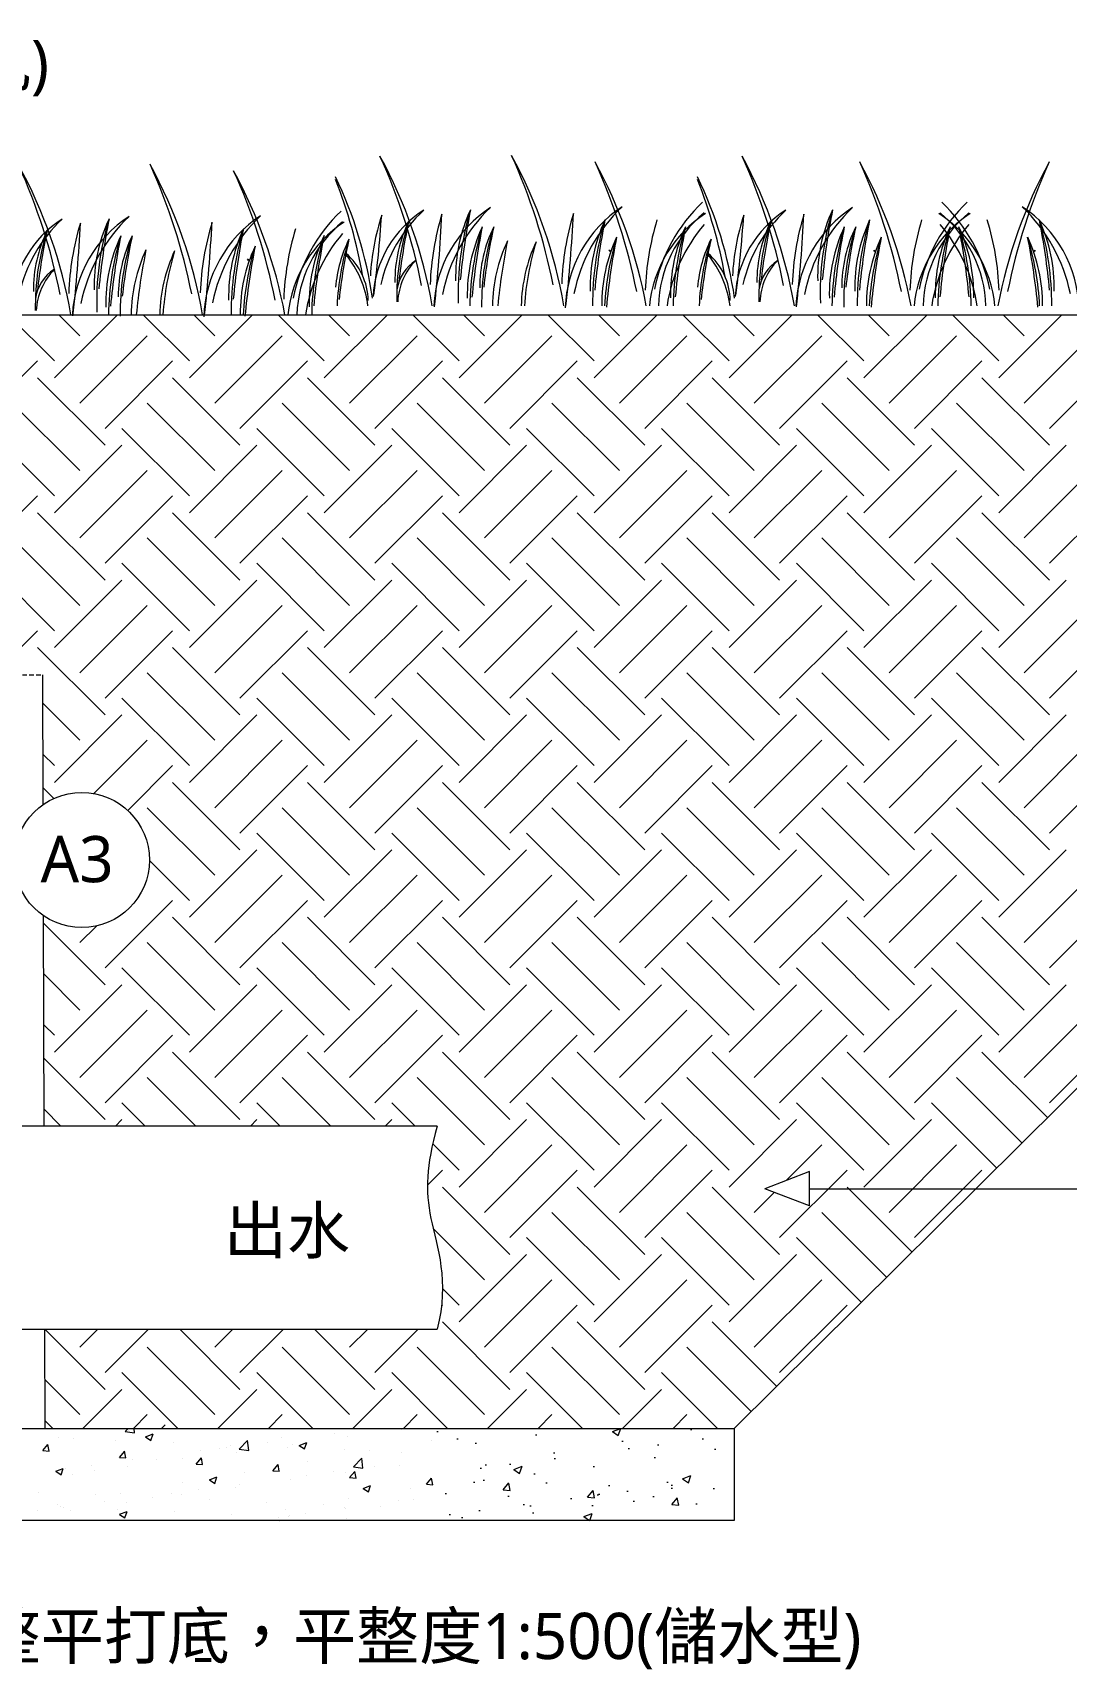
# Model space of a CAD drawing. Header units: millimetres. Extents: x 6388 to 10588, y 8 to 2978.
# Drawn here: x 9367 to 9814, y 514 to 1222 of the extents above; entities that cross this region are included whole.
import ezdxf

# ---------------------------------------------------------------- set-up
doc = ezdxf.new("R2010")
doc.units = ezdxf.units.MM
doc.linetypes.add('JIS_02_2.0', pattern=[3, 2, -1])
doc.styles.add('微軟正黑體-20', font='Microsoft JhengHei.ttf', dxfattribs={"height": 20})

msp = doc.modelspace()

# ---------------------------------------------------------------- hatches: boundary and pattern name
at = {"lineweight": 5}
h = msp.add_hatch(dxfattribs=at)
h.set_pattern_fill('AR-CONC', color=256, scale=0.2)
h.paths.add_polyline_path([(9669.97, 617.92), (9541.62, 617.92), (9541.62, 578.05), (9669.97, 578.05)])

# ---------------------------------------------------------------- linework, layer by layer
for p, q in [((9246.78, 1099.89), (10251.45, 1099.89)), ((9669.97, 617.92), (10155.91, 1099.89)), ((9371.05, 887.88), (9370.86, 944.1)), ((9371.52, 748.73), (9371.21, 839.77)), ((9541.51, 748.73), (9353.53, 748.73)), ((9702.68, 729.08), (9683.3, 721.63)), ((9702.68, 714.18), (9702.68, 729.08)), ((9702.68, 714.18), (9683.3, 721.63)), ((9702.68, 721.63), (10000.07, 721.63)), ((9353.53, 660.88), (9541.51, 660.88)), ((9371.97, 617.92), (9371.82, 660.88)), ((9131.56, 617.92), (9669.97, 617.92)), ((9131.56, 617.92), (9371.97, 617.92)), ((9669.97, 617.92), (9669.97, 578.05)), ((9669.97, 578.05), (9223.01, 578.05))]:
    msp.add_line(p, q, dxfattribs=at)
at = {"linetype": 'Continuous', "lineweight": 5}
for p, q in [((9375.95, 1079.88), (9355.93, 1099.89)), ((9375.95, 1072.58), (9403.26, 1099.89)), ((9386.89, 1090.82), (9377.82, 1099.89)), ((9434.32, 1079.88), (9414.3, 1099.89)), ((9434.32, 1072.58), (9461.63, 1099.89)), ((9445.27, 1090.82), (9436.19, 1099.89)), ((9492.69, 1079.88), (9472.67, 1099.89)), ((9492.69, 1072.58), (9520.01, 1099.89)), ((9503.64, 1090.82), (9494.56, 1099.89)), ((9551.06, 1079.88), (9531.05, 1099.89)), ((9551.06, 1072.58), (9578.38, 1099.89)), ((9562.01, 1090.82), (9552.94, 1099.89)), ((9609.44, 1079.88), (9589.42, 1099.89)), ((9609.44, 1072.58), (9636.75, 1099.89)), ((9620.38, 1090.82), (9611.31, 1099.89)), ((9667.81, 1079.88), (9647.79, 1099.89)), ((9667.81, 1072.58), (9695.12, 1099.89)), ((9678.75, 1090.82), (9669.68, 1099.89)), ((9726.18, 1079.88), (9706.16, 1099.89)), ((9726.18, 1072.58), (9753.49, 1099.89)), ((9737.12, 1090.82), (9728.05, 1099.89)), ((9784.55, 1079.88), (9764.53, 1099.89)), ((9784.55, 1072.58), (9811.86, 1099.89)), ((9795.49, 1090.82), (9786.42, 1099.89)), ((9386.89, 1061.63), (9416.08, 1090.82)), ((9445.27, 1061.63), (9474.45, 1090.82)), ((9503.64, 1061.63), (9532.82, 1090.82)), ((9562.01, 1061.63), (9591.19, 1090.82)), ((9620.38, 1061.63), (9649.57, 1090.82)), ((9678.75, 1061.63), (9707.94, 1090.82)), ((9737.12, 1061.63), (9766.31, 1090.82)), ((9795.49, 1061.63), (9824.68, 1090.82)), ((9339.47, 1050.69), (9368.65, 1079.88)), ((9397.84, 1050.69), (9427.02, 1079.88)), ((9456.21, 1050.69), (9485.4, 1079.88)), ((9514.58, 1050.69), (9543.77, 1079.88)), ((9572.95, 1050.69), (9602.14, 1079.88)), ((9631.32, 1050.69), (9660.51, 1079.88)), ((9689.7, 1050.69), (9718.88, 1079.88)), ((9748.07, 1050.69), (9777.25, 1079.88)), ((9806.44, 1050.69), (9835.63, 1079.88)), ((9397.84, 1043.39), (9368.65, 1072.58)), ((9456.21, 1043.39), (9427.02, 1072.58)), ((9514.58, 1043.39), (9485.4, 1072.58)), ((9572.95, 1043.39), (9543.77, 1072.58)), ((9631.32, 1043.39), (9602.14, 1072.58)), ((9689.7, 1043.39), (9660.51, 1072.58)), ((9748.07, 1043.39), (9718.88, 1072.58)), ((9806.44, 1043.39), (9777.25, 1072.58)), ((9386.89, 1032.45), (9357.71, 1061.63)), ((9445.27, 1032.45), (9416.08, 1061.63)), ((9503.64, 1032.45), (9474.45, 1061.63)), ((9562.01, 1032.45), (9532.82, 1061.63)), ((9620.38, 1032.45), (9591.19, 1061.63)), ((9678.75, 1032.45), (9649.57, 1061.63)), ((9737.12, 1032.45), (9707.94, 1061.63)), ((9795.49, 1032.45), (9766.31, 1061.63)), ((9375.95, 1021.5), (9346.76, 1050.69)), ((9434.32, 1021.5), (9405.13, 1050.69)), ((9492.69, 1021.5), (9463.51, 1050.69)), ((9551.06, 1021.5), (9521.88, 1050.69)), ((9609.44, 1021.5), (9580.25, 1050.69)), ((9667.81, 1021.5), (9638.62, 1050.69)), ((9726.18, 1021.5), (9696.99, 1050.69)), ((9784.55, 1021.5), (9755.36, 1050.69)), ((9375.95, 1014.21), (9405.13, 1043.39)), ((9434.32, 1014.21), (9463.51, 1043.39)), ((9492.69, 1014.21), (9521.88, 1043.39)), ((9551.06, 1014.21), (9580.25, 1043.39)), ((9609.44, 1014.21), (9638.62, 1043.39)), ((9667.81, 1014.21), (9696.99, 1043.39)), ((9726.18, 1014.21), (9755.36, 1043.39)), ((9784.55, 1014.21), (9813.74, 1043.39)), ((9386.89, 1003.26), (9416.08, 1032.45)), ((9445.27, 1003.26), (9474.45, 1032.45)), ((9503.64, 1003.26), (9532.82, 1032.45)), ((9562.01, 1003.26), (9591.19, 1032.45)), ((9620.38, 1003.26), (9649.57, 1032.45)), ((9678.75, 1003.26), (9707.94, 1032.45)), ((9737.12, 1003.26), (9766.31, 1032.45)), ((9795.49, 1003.26), (9824.68, 1032.45)), ((9339.47, 992.32), (9368.65, 1021.5)), ((9397.84, 992.32), (9427.02, 1021.5)), ((9456.21, 992.32), (9485.4, 1021.5)), ((9514.58, 992.32), (9543.77, 1021.5)), ((9572.95, 992.32), (9602.14, 1021.5)), ((9631.32, 992.32), (9660.51, 1021.5)), ((9689.7, 992.32), (9718.88, 1021.5)), ((9748.07, 992.32), (9777.25, 1021.5)), ((9806.44, 992.32), (9835.63, 1021.5)), ((9397.84, 985.02), (9368.65, 1014.21)), ((9456.21, 985.02), (9427.02, 1014.21)), ((9514.58, 985.02), (9485.4, 1014.21)), ((9572.95, 985.02), (9543.77, 1014.21)), ((9631.32, 985.02), (9602.14, 1014.21)), ((9689.7, 985.02), (9660.51, 1014.21)), ((9748.07, 985.02), (9718.88, 1014.21)), ((9806.44, 985.02), (9777.25, 1014.21)), ((9386.89, 974.08), (9357.71, 1003.26)), ((9445.27, 974.08), (9416.08, 1003.26)), ((9503.64, 974.08), (9474.45, 1003.26)), ((9562.01, 974.08), (9532.82, 1003.26)), ((9620.38, 974.08), (9591.19, 1003.26)), ((9678.75, 974.08), (9649.57, 1003.26)), ((9737.12, 974.08), (9707.94, 1003.26)), ((9795.49, 974.08), (9766.31, 1003.26)), ((9375.95, 963.13), (9346.76, 992.32)), ((9434.32, 963.13), (9405.13, 992.32)), ((9492.69, 963.13), (9463.51, 992.32)), ((9551.06, 963.13), (9521.88, 992.32)), ((9609.44, 963.13), (9580.25, 992.32)), ((9667.81, 963.13), (9638.62, 992.32)), ((9726.18, 963.13), (9696.99, 992.32)), ((9784.55, 963.13), (9755.36, 992.32)), ((9375.95, 955.84), (9405.13, 985.02)), ((9434.32, 955.84), (9463.51, 985.02)), ((9492.69, 955.84), (9521.88, 985.02)), ((9551.06, 955.84), (9580.25, 985.02)), ((9609.44, 955.84), (9638.62, 985.02)), ((9667.81, 955.84), (9696.99, 985.02)), ((9726.18, 955.84), (9755.36, 985.02)), ((9784.55, 955.84), (9813.74, 985.02)), ((9386.89, 944.89), (9416.08, 974.08)), ((9445.27, 944.89), (9474.45, 974.08)), ((9503.64, 944.89), (9532.82, 974.08)), ((9562.01, 944.89), (9591.19, 974.08)), ((9620.38, 944.89), (9649.57, 974.08)), ((9678.75, 944.89), (9707.94, 974.08)), ((9737.12, 944.89), (9766.31, 974.08)), ((9795.49, 944.89), (9824.68, 974.08)), ((9349.62, 944.1), (9368.65, 963.13)), ((9397.84, 933.95), (9427.02, 963.13)), ((9456.21, 933.95), (9485.4, 963.13)), ((9514.58, 933.95), (9543.77, 963.13)), ((9572.95, 933.95), (9602.14, 963.13)), ((9631.32, 933.95), (9660.51, 963.13)), ((9689.7, 933.95), (9718.88, 963.13)), ((9748.07, 933.95), (9777.25, 963.13)), ((9806.44, 933.95), (9835.63, 963.13)), ((9397.84, 926.65), (9368.65, 955.84)), ((9456.21, 926.65), (9427.02, 955.84)), ((9514.58, 926.65), (9485.4, 955.84)), ((9572.95, 926.65), (9543.77, 955.84)), ((9631.32, 926.65), (9602.14, 955.84)), ((9689.7, 926.65), (9660.51, 955.84)), ((9748.07, 926.65), (9718.88, 955.84)), ((9806.44, 926.65), (9777.25, 955.84)), ((9445.27, 915.71), (9416.08, 944.89)), ((9503.64, 915.71), (9474.45, 944.89)), ((9562.01, 915.71), (9532.82, 944.89)), ((9620.38, 915.71), (9591.19, 944.89)), ((9678.75, 915.71), (9649.57, 944.89)), ((9737.12, 915.71), (9707.94, 944.89)), ((9795.49, 915.71), (9766.31, 944.89)), ((9386.89, 915.71), (9370.9, 931.7)), ((9434.32, 904.76), (9405.13, 933.95)), ((9492.69, 904.76), (9463.51, 933.95)), ((9551.06, 904.76), (9521.88, 933.95)), ((9609.44, 904.76), (9580.25, 933.95)), ((9667.81, 904.76), (9638.62, 933.95)), ((9726.18, 904.76), (9696.99, 933.95)), ((9784.55, 904.76), (9755.36, 933.95)), ((9375.95, 897.46), (9405.13, 926.65)), ((9434.32, 897.46), (9463.51, 926.65)), ((9492.69, 897.46), (9521.88, 926.65)), ((9551.06, 897.46), (9580.25, 926.65)), ((9609.44, 897.46), (9638.62, 926.65)), ((9667.81, 897.46), (9696.99, 926.65)), ((9726.18, 897.46), (9755.36, 926.65)), ((9784.55, 897.46), (9813.74, 926.65)), ((9393.03, 892.66), (9416.08, 915.71)), ((9445.27, 886.52), (9474.45, 915.71)), ((9503.64, 886.52), (9532.82, 915.71)), ((9562.01, 886.52), (9591.19, 915.71)), ((9620.38, 886.52), (9649.57, 915.71)), ((9678.75, 886.52), (9707.94, 915.71)), ((9737.12, 886.52), (9766.31, 915.71)), ((9795.49, 886.52), (9824.68, 915.71)), ((9375.95, 904.76), (9370.98, 909.73)), ((9407.63, 885.37), (9427.02, 904.76)), ((9456.21, 875.57), (9485.4, 904.76)), ((9514.58, 875.57), (9543.77, 904.76)), ((9572.95, 875.57), (9602.14, 904.76)), ((9631.32, 875.57), (9660.51, 904.76)), ((9689.7, 875.57), (9718.88, 904.76)), ((9748.07, 875.57), (9777.25, 904.76)), ((9806.44, 875.57), (9835.63, 904.76)), ((9375.62, 890.49), (9371.02, 895.09)), ((9456.21, 868.28), (9427.02, 897.46)), ((9514.58, 868.28), (9485.4, 897.46)), ((9572.95, 868.28), (9543.77, 897.46)), ((9631.32, 868.28), (9602.14, 897.46)), ((9689.7, 868.28), (9660.51, 897.46)), ((9748.07, 868.28), (9718.88, 897.46)), ((9806.44, 868.28), (9777.25, 897.46)), ((9445.27, 857.33), (9416.08, 886.52)), ((9503.64, 857.33), (9474.45, 886.52)), ((9562.01, 857.33), (9532.82, 886.52)), ((9620.38, 857.33), (9591.19, 886.52)), ((9678.75, 857.33), (9649.57, 886.52)), ((9737.12, 857.33), (9707.94, 886.52)), ((9795.49, 857.33), (9766.31, 886.52)), ((9492.69, 846.39), (9463.51, 875.57)), ((9551.06, 846.39), (9521.88, 875.57)), ((9609.44, 846.39), (9580.25, 875.57)), ((9667.81, 846.39), (9638.62, 875.57)), ((9726.18, 846.39), (9696.99, 875.57)), ((9784.55, 846.39), (9755.36, 875.57)), ((9434.32, 839.09), (9463.51, 868.28)), ((9492.69, 839.09), (9521.88, 868.28)), ((9551.06, 839.09), (9580.25, 868.28)), ((9609.44, 839.09), (9638.62, 868.28)), ((9667.81, 839.09), (9696.99, 868.28)), ((9726.18, 839.09), (9755.36, 868.28)), ((9784.55, 839.09), (9813.74, 868.28)), ((9434.32, 846.39), (9417.03, 863.68)), ((9445.27, 828.15), (9474.45, 857.33)), ((9503.64, 828.15), (9532.82, 857.33)), ((9562.01, 828.15), (9591.19, 857.33)), ((9620.38, 828.15), (9649.57, 857.33)), ((9678.75, 828.15), (9707.94, 857.33)), ((9737.12, 828.15), (9766.31, 857.33)), ((9795.49, 828.15), (9824.68, 857.33)), ((9397.84, 817.2), (9427.02, 846.39)), ((9456.21, 817.2), (9485.4, 846.39)), ((9514.58, 817.2), (9543.77, 846.39)), ((9572.95, 817.2), (9602.14, 846.39)), ((9631.32, 817.2), (9660.51, 846.39)), ((9689.7, 817.2), (9718.88, 846.39)), ((9748.07, 817.2), (9777.25, 846.39)), ((9806.44, 817.2), (9835.63, 846.39)), ((9397.84, 809.91), (9371.22, 836.52)), ((9456.21, 809.91), (9427.02, 839.09)), ((9514.58, 809.91), (9485.4, 839.09)), ((9572.95, 809.91), (9543.77, 839.09)), ((9631.32, 809.91), (9602.14, 839.09)), ((9689.7, 809.91), (9660.51, 839.09)), ((9748.07, 809.91), (9718.88, 839.09)), ((9806.44, 809.91), (9777.25, 839.09)), ((9386.89, 828.15), (9394.06, 835.31)), ((9445.27, 798.96), (9416.08, 828.15)), ((9503.64, 798.96), (9474.45, 828.15)), ((9562.01, 798.96), (9532.82, 828.15)), ((9620.38, 798.96), (9591.19, 828.15)), ((9678.75, 798.96), (9649.57, 828.15)), ((9737.12, 798.96), (9707.94, 828.15)), ((9795.49, 798.96), (9766.31, 828.15)), ((9386.89, 798.96), (9371.3, 814.56)), ((9434.32, 788.02), (9405.13, 817.2)), ((9492.69, 788.02), (9463.51, 817.2)), ((9551.06, 788.02), (9521.88, 817.2)), ((9609.44, 788.02), (9580.25, 817.2)), ((9667.81, 788.02), (9638.62, 817.2)), ((9726.18, 788.02), (9696.99, 817.2)), ((9784.55, 788.02), (9755.36, 817.2)), ((9375.95, 780.72), (9405.13, 809.91)), ((9434.32, 780.72), (9463.51, 809.91)), ((9492.69, 780.72), (9521.88, 809.91)), ((9551.06, 780.72), (9580.25, 809.91)), ((9609.44, 780.72), (9638.62, 809.91)), ((9667.81, 780.72), (9696.99, 809.91)), ((9726.18, 780.72), (9755.36, 809.91)), ((9784.55, 780.72), (9813.74, 809.91)), ((9386.89, 769.78), (9416.08, 798.96)), ((9445.27, 769.78), (9474.45, 798.96)), ((9503.64, 769.78), (9532.82, 798.96)), ((9562.01, 769.78), (9591.19, 798.96)), ((9620.38, 769.78), (9649.57, 798.96)), ((9678.75, 769.78), (9707.94, 798.96)), ((9737.12, 769.78), (9766.31, 798.96)), ((9795.49, 769.78), (9824.68, 798.96)), ((9375.95, 788.02), (9371.37, 792.59)), ((9397.84, 758.83), (9427.02, 788.02)), ((9456.21, 758.83), (9485.4, 788.02)), ((9514.58, 758.83), (9543.77, 788.02)), ((9572.95, 758.83), (9602.14, 788.02)), ((9631.32, 758.83), (9660.51, 788.02)), ((9689.7, 758.83), (9718.88, 788.02)), ((9748.07, 758.83), (9777.25, 788.02)), ((9806.44, 758.83), (9835.63, 788.02)), ((9456.21, 751.54), (9427.02, 780.72)), ((9514.58, 751.54), (9485.4, 780.72)), ((9572.95, 751.54), (9543.77, 780.72)), ((9631.32, 751.54), (9602.14, 780.72)), ((9689.7, 751.54), (9660.51, 780.72)), ((9748.07, 751.54), (9718.88, 780.72)), ((9805.57, 752.41), (9777.25, 780.72)), ((9397.84, 751.54), (9371.42, 777.95)), ((9437.13, 748.73), (9416.08, 769.78)), ((9495.5, 748.73), (9474.45, 769.78)), ((9562.01, 740.59), (9532.82, 769.78)), ((9620.38, 740.59), (9591.19, 769.78)), ((9678.75, 740.59), (9649.57, 769.78)), ((9737.12, 740.59), (9707.94, 769.78)), ((9794.58, 741.51), (9766.31, 769.78)), ((9415.24, 748.73), (9405.13, 758.83)), ((9473.61, 748.73), (9463.51, 758.83)), ((9531.98, 748.73), (9521.88, 758.83)), ((9609.44, 729.65), (9580.25, 758.83)), ((9667.81, 729.65), (9638.62, 758.83)), ((9726.18, 729.65), (9696.99, 758.83)), ((9783.59, 730.61), (9755.36, 758.83)), ((9378.76, 748.73), (9371.5, 755.99)), ((9402.33, 748.73), (9405.13, 751.54)), ((9460.7, 748.73), (9463.51, 751.54)), ((9519.07, 748.73), (9521.88, 751.54)), ((9551.06, 722.35), (9580.25, 751.54)), ((9609.44, 722.35), (9638.62, 751.54)), ((9667.81, 722.35), (9696.99, 751.54)), ((9726.18, 722.35), (9755.36, 751.54)), ((9551.06, 729.65), (9539.61, 741.1)), ((9562.01, 711.4), (9591.19, 740.59)), ((9620.38, 711.4), (9649.57, 740.59)), ((9692.51, 725.17), (9707.94, 740.59)), ((9737.12, 711.4), (9766.31, 740.59)), ((9537.32, 723.2), (9543.77, 729.65)), ((9572.95, 700.46), (9602.14, 729.65)), ((9631.32, 700.46), (9660.51, 729.65)), ((9689.7, 700.46), (9718.88, 729.65)), ((9748.07, 700.46), (9777.25, 729.65)), ((9572.95, 693.16), (9543.77, 722.35)), ((9631.32, 693.16), (9602.14, 722.35)), ((9689.7, 693.16), (9660.51, 722.35)), ((9678.75, 711.4), (9687.4, 720.05)), ((9746.96, 694.28), (9718.88, 722.35)), ((9620.38, 682.22), (9591.19, 711.4)), ((9678.75, 682.22), (9649.57, 711.4)), ((9735.97, 683.38), (9707.94, 711.4)), ((9562.01, 682.22), (9539.85, 704.38)), ((9609.44, 671.27), (9580.25, 700.46)), ((9667.81, 671.27), (9638.62, 700.46)), ((9724.98, 672.48), (9696.99, 700.46)), ((9551.06, 663.98), (9580.25, 693.16)), ((9609.44, 663.98), (9638.62, 693.16)), ((9667.81, 663.98), (9696.99, 693.16)), ((9562.01, 653.03), (9591.19, 682.22)), ((9620.38, 653.03), (9649.57, 682.22)), ((9678.75, 653.03), (9707.94, 682.22)), ((9551.06, 671.27), (9543.82, 678.51)), ((9543.39, 670.9), (9543.77, 671.27)), ((9572.95, 642.09), (9602.14, 671.27)), ((9631.32, 642.09), (9660.51, 671.27)), ((9689.7, 642.09), (9718.88, 671.27)), ((9397.84, 634.79), (9371.82, 660.81)), ((9386.89, 653.03), (9394.74, 660.88)), ((9397.84, 642.09), (9416.63, 660.88)), ((9456.21, 634.79), (9430.12, 660.88)), ((9445.27, 653.03), (9453.11, 660.88)), ((9456.21, 642.09), (9475, 660.88)), ((9514.58, 634.79), (9488.49, 660.88)), ((9503.64, 653.03), (9511.48, 660.88)), ((9514.58, 642.09), (9533.37, 660.88)), ((9572.95, 634.79), (9543.77, 663.98)), ((9631.32, 634.79), (9602.14, 663.98)), ((9688.34, 636.14), (9660.51, 663.98)), ((9445.27, 623.85), (9416.08, 653.03)), ((9503.64, 623.85), (9474.45, 653.03)), ((9562.01, 623.85), (9532.82, 653.03)), ((9620.38, 623.85), (9591.19, 653.03)), ((9677.35, 625.24), (9649.57, 653.03)), ((9386.89, 623.85), (9371.9, 638.84)), ((9429.3, 617.92), (9405.13, 642.09)), ((9487.67, 617.92), (9463.51, 642.09)), ((9546.05, 617.92), (9521.88, 642.09)), ((9604.42, 617.92), (9580.25, 642.09)), ((9662.79, 617.92), (9638.62, 642.09)), ((9388.26, 617.92), (9405.13, 634.79)), ((9446.64, 617.92), (9463.51, 634.79)), ((9505.01, 617.92), (9521.88, 634.79)), ((9563.38, 617.92), (9580.25, 634.79)), ((9621.75, 617.92), (9638.62, 634.79)), ((9410.15, 617.92), (9416.08, 623.85)), ((9468.52, 617.92), (9474.45, 623.85)), ((9526.9, 617.92), (9532.82, 623.85)), ((9585.27, 617.92), (9591.19, 623.85)), ((9643.64, 617.92), (9649.57, 623.85)), ((9375.2, 617.92), (9371.96, 621.16)), ((9406.51, 616.61), (9410.63, 615.98)), ((9406.52, 616.61), (9407.77, 617.92)), ((9408.17, 616.84), (9408.17, 616.84)), ((9410.63, 615.97), (9410.4, 617.92)), ((9422.24, 617.92), (9423.77, 619.45)), ((9525.92, 617.34), (9525.92, 617.34)), ((9370.89, 608.27), (9373.12, 610.93)), ((9373.65, 608.03), (9373.11, 610.93)), ((9377.84, 613.81), (9377.84, 613.81)), ((9384.14, 613.37), (9384.14, 613.37)), ((9402.54, 612.76), (9402.54, 612.76)), ((9415.36, 614.26), (9417.67, 612.71)), ((9415.37, 614.26), (9418.61, 615.51)), ((9417.67, 612.71), (9418.61, 615.51)), ((9427.25, 611.72), (9427.25, 611.72)), ((9450.52, 609.68), (9450.52, 609.68)), ((9451.95, 610.68), (9451.95, 610.68)), ((9455.9, 608.95), (9459.51, 612.71)), ((9460.02, 608.31), (9459.51, 612.71)), ((9468.05, 611.99), (9468.05, 611.99)), ((9474.22, 613.74), (9474.22, 613.74)), ((9476.65, 609.63), (9476.65, 609.63)), ((9478.78, 611.12), (9478.78, 611.12)), ((9481.87, 610.56), (9485.11, 611.8)), ((9481.87, 610.56), (9484.17, 609)), ((9484.17, 609), (9485.11, 611.8)), ((9497.27, 615.84), (9497.27, 615.84)), ((9502.54, 614.38), (9502.54, 614.38)), ((9539.29, 612.84), (9539.29, 612.84)), ((9370.89, 608.27), (9373.66, 608.03)), ((9404.08, 605.37), (9406.32, 608.03)), ((9404.08, 605.37), (9406.85, 605.13)), ((9406.84, 605.12), (9406.31, 608.02)), ((9409.71, 604.31), (9409.71, 604.31)), ((9420.25, 604.47), (9420.25, 604.47)), ((9431.37, 604.69), (9431.37, 604.69)), ((9437.28, 602.46), (9439.51, 605.12)), ((9437.28, 602.46), (9440.04, 602.22)), ((9438.94, 608.16), (9438.94, 608.16)), ((9440.03, 602.22), (9439.5, 605.12)), ((9447.24, 609.11), (9447.24, 609.11)), ((9454.75, 607.65), (9454.75, 607.65)), ((9455.9, 608.95), (9460.02, 608.32)), ((9470.47, 599.56), (9472.7, 602.22)), ((9473.23, 599.32), (9472.69, 602.22)), ((9485.31, 603.58), (9485.31, 603.58)), ((9501.36, 608.59), (9501.36, 608.59)), ((9505.29, 601.29), (9508.9, 605.05)), ((9509.41, 600.65), (9508.9, 605.05)), ((9512.3, 608.21), (9512.3, 608.21)), ((9526.06, 607.54), (9526.06, 607.54)), ((9376.48, 599.34), (9379.72, 600.58)), ((9376.48, 599.34), (9378.78, 597.78)), ((9378.78, 597.78), (9379.72, 600.58)), ((9380.6, 600.48), (9380.6, 600.48)), ((9383.58, 597.96), (9383.58, 597.96)), ((9392.18, 602), (9392.18, 602)), ((9393.26, 599.84), (9393.26, 599.84)), ((9407.61, 601.43), (9407.61, 601.43)), ((9442.99, 595.63), (9446.23, 596.88)), ((9442.99, 595.63), (9445.29, 594.08)), ((9445.29, 594.08), (9446.23, 596.87)), ((9458.32, 598.94), (9458.32, 598.94)), ((9470.47, 599.56), (9473.24, 599.32)), ((9478.22, 595.72), (9478.22, 595.72)), ((9485.1, 597.58), (9485.1, 597.58)), ((9496.68, 599.11), (9496.68, 599.11)), ((9501.98, 598.97), (9501.98, 598.97)), ((9503.66, 596.66), (9505.89, 599.31)), ((9503.66, 596.66), (9506.43, 596.41)), ((9505.29, 601.29), (9509.41, 600.66)), ((9506.42, 596.41), (9505.88, 599.31)), ((9514.21, 601.42), (9514.21, 601.42)), ((9525.35, 601.94), (9525.35, 601.94)), ((9536.86, 593.75), (9539.09, 596.41)), ((9539.61, 593.51), (9539.08, 596.41)), ((9368.83, 590.16), (9368.83, 590.16)), ((9393.53, 589.12), (9393.53, 589.12)), ((9404.35, 589.68), (9404.35, 589.68)), ((9418.23, 588.07), (9418.23, 588.07)), ((9426.76, 589.9), (9426.76, 589.9)), ((9430.81, 589.28), (9430.81, 589.28)), ((9431.34, 594.31), (9431.34, 594.31)), ((9438.35, 591.43), (9438.35, 591.43)), ((9454.18, 592.25), (9454.18, 592.25)), ((9455.87, 593.74), (9455.87, 593.74)), ((9509.49, 591.93), (9512.73, 593.17)), ((9509.49, 591.92), (9511.8, 590.37)), ((9511.8, 590.37), (9512.73, 593.17)), ((9529.97, 592.01), (9529.97, 592.01)), ((9536.86, 593.75), (9539.62, 593.51)), ((9368.42, 582.22), (9368.42, 582.22)), ((9377.36, 585.05), (9377.36, 585.05)), ((9378.58, 583.94), (9378.58, 583.94)), ((9380.01, 583.75), (9380.01, 583.75)), ((9383.01, 582.56), (9383.01, 582.56)), ((9397.54, 586.06), (9397.54, 586.06)), ((9403.29, 582.9), (9403.29, 582.9)), ((9404.11, 580.71), (9407.35, 581.95)), ((9406.41, 579.15), (9407.35, 581.95)), ((9407.05, 586.03), (9407.05, 586.03)), ((9427.99, 581.86), (9427.99, 581.86)), ((9442.94, 587.03), (9442.94, 587.03)), ((9452.7, 580.81), (9452.7, 580.81)), ((9467.64, 585.98), (9467.64, 585.98)), ((9476, 582.75), (9476, 582.75)), ((9484.51, 580.86), (9484.51, 580.86)), ((9492.34, 584.94), (9492.34, 584.94)), ((9501.42, 583.57), (9501.42, 583.57)), ((9502.04, 583.16), (9502.04, 583.16)), ((9502.99, 587.38), (9502.99, 587.38)), ((9517.05, 583.9), (9517.05, 583.9)), ((9524.79, 586.53), (9524.79, 586.53)), ((9531.26, 587.01), (9531.26, 587.01)), ((9404.11, 580.7), (9406.41, 579.15)), ((9449.01, 578.12), (9449.01, 578.12)), ((9472.93, 579.33), (9472.93, 579.33)), ((9473.35, 578.05), (9473.85, 578.24)), ((9473.79, 578.05), (9473.85, 578.24)), ((9477.4, 579.77), (9477.4, 579.77)), ((9477.66, 580.31), (9477.66, 580.31)), ((9502.1, 578.72), (9502.1, 578.72))]:
    msp.add_line(p, q, dxfattribs=at)
at = {"linetype": 'JIS_02_2.0', "lineweight": 5}
msp.add_line((9164.04, 944.1), (9370.86, 944.1), dxfattribs=at)
at = {"lineweight": 5}
msp.add_circle((9387.77, 863.88), 29.25, dxfattribs=at)
for centre, radius, start, end in [((9341.95, 1063.47), 254.59, 11.17005, 24.4499), ((9389.57, 1068.13), 209.88, 9.77355, 28.6766), ((9128.63, 1059.34), 254.59, 11.17005, 24.4499), ((9176.25, 1063.99), 209.88, 9.84869, 28.6766), ((9185.55, 1059.61), 254.59, 11.17005, 24.4499), ((9233.17, 1064.26), 209.88, 9.77355, 28.6766), ((9221.69, 1056.8), 254.59, 11.17005, 24.4499), ((9269.3, 1061.46), 209.88, 10.55083, 28.6766), ((9285.03, 1063.2), 254.59, 11.17005, 24.4499), ((9332.65, 1067.86), 209.88, 9.84869, 28.6766), ((9378.09, 1060.67), 254.59, 11.17005, 24.4499), ((9425.7, 1065.33), 209.88, 10.55083, 28.6766), ((9441.68, 1063.2), 254.59, 11.17005, 24.4499), ((9489.3, 1067.86), 209.88, 9.84869, 28.6766), ((9492.61, 1060.67), 254.59, 11.17005, 24.4499), ((9540.23, 1065.33), 209.88, 10.55083, 28.6766), ((9990.52, 1065.33), 209.88, 151.3234, 169.44917), ((10038.13, 1060.67), 254.59, 155.5501, 168.82995), ((9334.11, 1081.03), 181.34, 8.26467, 25.66246), ((9292.9, 1077.76), 219.96, 10.11869, 21.49822), ((9490.76, 1081.03), 181.34, 8.26467, 25.66246), ((9449.56, 1077.76), 219.96, 10.11869, 21.49822), ((9705.66, 1096.78), 71.52, 133.57028, 168.55916), ((9820.19, 1096.78), 71.52, 133.57028, 168.55916), ((9710.56, 1096.78), 71.52, 11.44084, 46.42972), ((9404.34, 1101.46), 46.99, 122.15893, 177.08887), ((9421.09, 1095.69), 61.79, 132.51892, 167.50781), ((9437.99, 1096.92), 54.39, 123.21029, 176.86786), ((9457.5, 1090.61), 71.52, 133.57028, 168.55916), ((9461.83, 1112.37), 68.73, 154.97516, 181.41758), ((9518.1, 1105.43), 123.9, 163.10057, 182.02222), ((9683.12, 1084.68), 289.19, 168.67949, 174.75897), ((9494.91, 1097.19), 54.39, 123.21029, 178.14022), ((9514.42, 1090.88), 71.52, 133.57028, 168.55916), ((9549.26, 1092.91), 71.52, 133.57028, 168.55916), ((9615.53, 1111.2), 103.03, 162.03618, 176.90811), ((9560.74, 1105.32), 46.99, 122.15893, 177.08887), ((8954.91, 1181.19), 563.91, 352.57783, 356.11348), ((9577.49, 1099.56), 61.79, 132.51892, 167.50781), ((9657.67, 1108.75), 119.24, 163.08754, 177.95947), ((9594.39, 1100.79), 54.39, 123.21029, 176.86786), ((8891.71, 1175.72), 652.67, 353.62919, 357.16484), ((9613.9, 1094.48), 71.52, 133.57028, 168.55916), ((9618.23, 1116.24), 68.73, 154.97516, 181.41758), ((9674.5, 1109.29), 123.9, 163.10057, 182.02222), ((9839.52, 1088.54), 289.19, 168.67949, 174.75897), ((9714.59, 1109.02), 119.24, 163.08754, 177.95947), ((9651.31, 1101.06), 54.39, 123.21029, 178.14022), ((8948.63, 1175.99), 652.67, 353.62919, 357.16484), ((9670.82, 1094.75), 71.52, 133.57028, 168.55916), ((9676.41, 1111.82), 68.73, 154.97516, 181.41758), ((9732.68, 1104.88), 123.9, 163.10057, 180.51831), ((9897.69, 1084.13), 289.19, 168.67949, 174.75897), ((9750.72, 1106.22), 119.24, 163.08754, 177.95947), ((9687.45, 1098.26), 54.39, 123.21029, 174.19267), ((9691.59, 1101.93), 54.39, 129.4517, 178.07006), ((9772.18, 1111.2), 103.03, 162.03618, 176.90811), ((9717.4, 1105.32), 46.99, 122.15893, 177.08887), ((9111.57, 1181.19), 563.91, 352.57783, 356.11348), ((9734.15, 1099.56), 61.79, 132.51892, 167.50781), ((9814.32, 1108.75), 119.24, 163.08754, 177.95947), ((9751.05, 1100.79), 54.39, 123.21029, 176.86786), ((9048.36, 1175.72), 652.67, 353.62919, 357.16484), ((9770.55, 1094.48), 71.52, 133.57028, 168.55916), ((9774.89, 1116.24), 68.73, 154.97516, 181.41758), ((9831.16, 1109.29), 123.9, 163.10057, 182.02222), ((9996.17, 1088.54), 289.19, 168.67949, 174.75897), ((9790.94, 1111.82), 68.73, 154.97516, 181.41758), ((9847.2, 1104.88), 123.9, 163.10057, 180.51831), ((10012.22, 1084.13), 289.19, 168.67949, 174.75897), ((9865.25, 1106.22), 119.24, 163.08754, 177.95947), ((9801.98, 1098.26), 54.39, 123.21029, 174.19267), ((9806.11, 1101.93), 54.39, 129.4517, 178.07006), ((9728.77, 1098.26), 54.39, 5.80733, 56.78971), ((9724.63, 1101.93), 54.39, 1.92994, 50.5483), ((9665.5, 1106.22), 119.24, 2.04053, 16.91246), ((9764.91, 1101.06), 54.39, 1.85978, 56.78971), ((9745.4, 1094.75), 71.52, 11.44084, 46.42972), ((9683.54, 1104.88), 123.9, 359.48169, 16.89943), ((9739.81, 1111.82), 68.73, 358.58242, 25.02484), ((9518.53, 1084.13), 289.19, 5.24103, 11.32051), ((9426.19, 1110.36), 59.38, 153.9238, 180.36622), ((9474.69, 1103.47), 107.05, 162.04922, 180.97086), ((9616.91, 1082.93), 249.86, 167.62813, 173.70762), ((9501.27, 1104.88), 119.24, 163.08754, 177.95947), ((8735.31, 1171.85), 652.67, 353.62919, 357.16484), ((9466.89, 1104.91), 68.73, 154.97516, 181.41758), ((9523.16, 1097.97), 123.9, 163.10057, 179.11081), ((9688.17, 1077.22), 289.19, 168.67949, 174.75897), ((9462.93, 1107.97), 59.38, 153.9238, 180.36622), ((9511.42, 1101.08), 107.05, 162.04922, 180.97086), ((9653.64, 1080.54), 249.86, 167.62813, 173.70762), ((9558.19, 1105.15), 119.24, 163.08754, 177.95947), ((8792.23, 1172.12), 652.67, 353.62919, 357.16484), ((9520.01, 1107.96), 68.73, 154.97516, 181.41758), ((9576.28, 1101.01), 123.9, 163.10057, 180.51831), ((9741.29, 1080.26), 289.19, 168.67949, 174.75897), ((9594.32, 1102.35), 119.24, 163.08754, 177.95947), ((9531.05, 1094.39), 54.39, 123.21029, 174.19267), ((9535.19, 1098.06), 54.39, 129.4517, 178.07006), ((9555.26, 1088.96), 71.52, 139.81169, 171.20636), ((9554.85, 1105.04), 68.73, 154.97516, 181.41758), ((9611.12, 1098.1), 123.9, 163.10057, 179.16844), ((9776.13, 1077.34), 289.19, 168.67949, 174.75897), ((9582.59, 1114.22), 59.38, 153.9238, 180.36622), ((9631.09, 1107.33), 107.05, 162.04922, 180.97086), ((9773.31, 1086.79), 249.86, 167.62813, 173.70762), ((9623.29, 1108.78), 68.73, 154.97516, 181.41758), ((9679.56, 1101.84), 123.9, 163.10057, 179.11081), ((9844.57, 1081.09), 289.19, 168.67949, 174.75897), ((9619.33, 1111.84), 59.38, 153.9238, 180.36622), ((9667.82, 1104.95), 107.05, 162.04922, 180.97086), ((9810.05, 1084.41), 249.86, 167.62813, 173.70762), ((9681.46, 1104.37), 68.73, 154.97516, 180.50582), ((9737.73, 1097.42), 123.9, 163.10057, 177.06898), ((9902.75, 1076.67), 289.19, 168.67949, 174.75897), ((9711.66, 1092.83), 71.52, 139.81169, 171.20636), ((9711.25, 1108.9), 68.73, 154.97516, 181.41758), ((9767.52, 1101.96), 123.9, 163.10057, 179.16844), ((9932.54, 1081.21), 289.19, 168.67949, 174.75897), ((9739.25, 1114.22), 59.38, 153.9238, 180.36622), ((9787.74, 1107.33), 107.05, 162.04922, 180.97086), ((9929.97, 1086.79), 249.86, 167.62813, 173.70762), ((9779.94, 1108.78), 68.73, 154.97516, 181.41758), ((9836.21, 1101.84), 123.9, 163.10057, 179.11081), ((10001.22, 1081.09), 289.19, 168.67949, 174.75897), ((9775.98, 1111.84), 59.38, 153.9238, 180.36622), ((9824.48, 1104.95), 107.05, 162.04922, 180.97086), ((9966.7, 1084.41), 249.86, 167.62813, 173.70762), ((9795.99, 1104.37), 68.73, 154.97516, 180.50582), ((9852.26, 1097.42), 123.9, 163.10057, 177.06898), ((10017.27, 1076.67), 289.19, 168.67949, 174.75897), ((9826.19, 1092.83), 71.52, 139.81169, 171.20636), ((9825.78, 1108.9), 68.73, 154.97516, 181.41758), ((9882.05, 1101.96), 123.9, 163.10057, 179.16844), ((10047.06, 1081.21), 289.19, 168.67949, 174.75897), ((9704.56, 1092.83), 71.52, 8.79364, 40.18831), ((9648.7, 1101.96), 123.9, 0.83156, 16.89943), ((9704.97, 1108.9), 68.73, 358.58242, 25.02484), ((9483.68, 1081.21), 289.19, 5.24103, 11.32051), ((9734.76, 1104.37), 68.73, 359.49418, 25.02484), ((9678.49, 1097.42), 123.9, 2.93102, 16.89943), ((9513.47, 1076.67), 289.19, 5.24103, 11.32051), ((9477.81, 1098.89), 68.73, 154.97516, 179.16676), ((9699.1, 1071.2), 289.19, 168.67949, 174.30591), ((9490.22, 1098.47), 68.73, 154.97516, 178.81509), ((9546.49, 1091.53), 123.9, 163.10057, 176.12944), ((9525.06, 1100.5), 68.73, 154.97516, 180.50582), ((9581.33, 1093.56), 123.9, 163.10057, 177.06898), ((9746.35, 1072.81), 289.19, 168.67949, 174.75897), ((9556.71, 1106.5), 59.38, 153.9238, 174.86747), ((9605.21, 1099.61), 107.05, 162.04922, 177.7803), ((9747.43, 1079.07), 249.86, 167.62813, 173.70762), ((9484.04, 1105.52), 27.64, 0.97086, 49.2047), ((9634.21, 1102.76), 68.73, 154.97516, 179.16676), ((9855.5, 1075.07), 289.19, 168.67949, 174.30591), ((9646.62, 1102.34), 68.73, 154.97516, 178.81509), ((9702.89, 1095.4), 123.9, 163.10057, 176.12944), ((9579.98, 1093.21), 49.84, 42.75514, 43.93245), ((9597.39, 1101.69), 31.99, 52.99428, 54.6971), ((9713.36, 1106.5), 59.38, 153.9238, 174.86747), ((9761.86, 1099.61), 107.05, 162.04922, 177.7803), ((9904.08, 1079.07), 249.86, 167.62813, 173.70762), ((9640.7, 1105.52), 27.64, 0.97086, 49.2047), ((9694.51, 1093.21), 49.84, 42.75514, 43.93245), ((9711.92, 1101.69), 31.99, 52.99428, 54.6971), ((9818.83, 1101.69), 31.99, 125.3029, 127.00572), ((9836.23, 1093.21), 49.84, 136.06755, 137.24486), ((9385.62, 1104.3), 18.09, 122.52988, 172.25956), ((9395.21, 1100.49), 27.14, 135.37886, 177.52469), ((9423.58, 1089.34), 49.84, 42.75514, 43.93245), ((9440.99, 1097.82), 31.99, 52.99428, 54.6971), ((9468.87, 1098.47), 43.06, 7.05026, 39.68606), ((9542.02, 1108.16), 18.09, 122.52988, 172.25956), ((9551.61, 1104.36), 27.14, 135.37886, 177.52469), ((9625.52, 1098.47), 43.06, 7.05026, 39.68606), ((9698.67, 1108.16), 18.09, 122.52988, 172.25956), ((9708.26, 1104.36), 27.14, 135.37886, 177.52469)]:
    msp.add_arc(centre, radius, start, end, dxfattribs=at)
msp.add_open_spline([(9541.51, 748.73), (9536.75, 731.13), (9535.87, 711.19), (9546.96, 681.68), (9541.51, 660.88)], degree=3, dxfattribs=at)

# ---------------------------------------------------------------- texts
at = {"color": 0, "lineweight": 5, "style": '微軟正黑體-20'}
msp.add_text('方型集水陰井(底部開6英吋圓孔)', height=20, dxfattribs=at).set_placement((8988.42, 1198.85))
at = {"lineweight": 5, "style": '微軟正黑體-20'}
for s, p in [('A3', (9369.97, 854.28)), ('出水', (9449.24, 693.57)), ('PC整平打底，平整度1:500(儲水型)', (9310.56, 518.07))]:
    msp.add_text(s, height=20, dxfattribs=at).set_placement(p)

doc.saveas('drawing.dxf')
